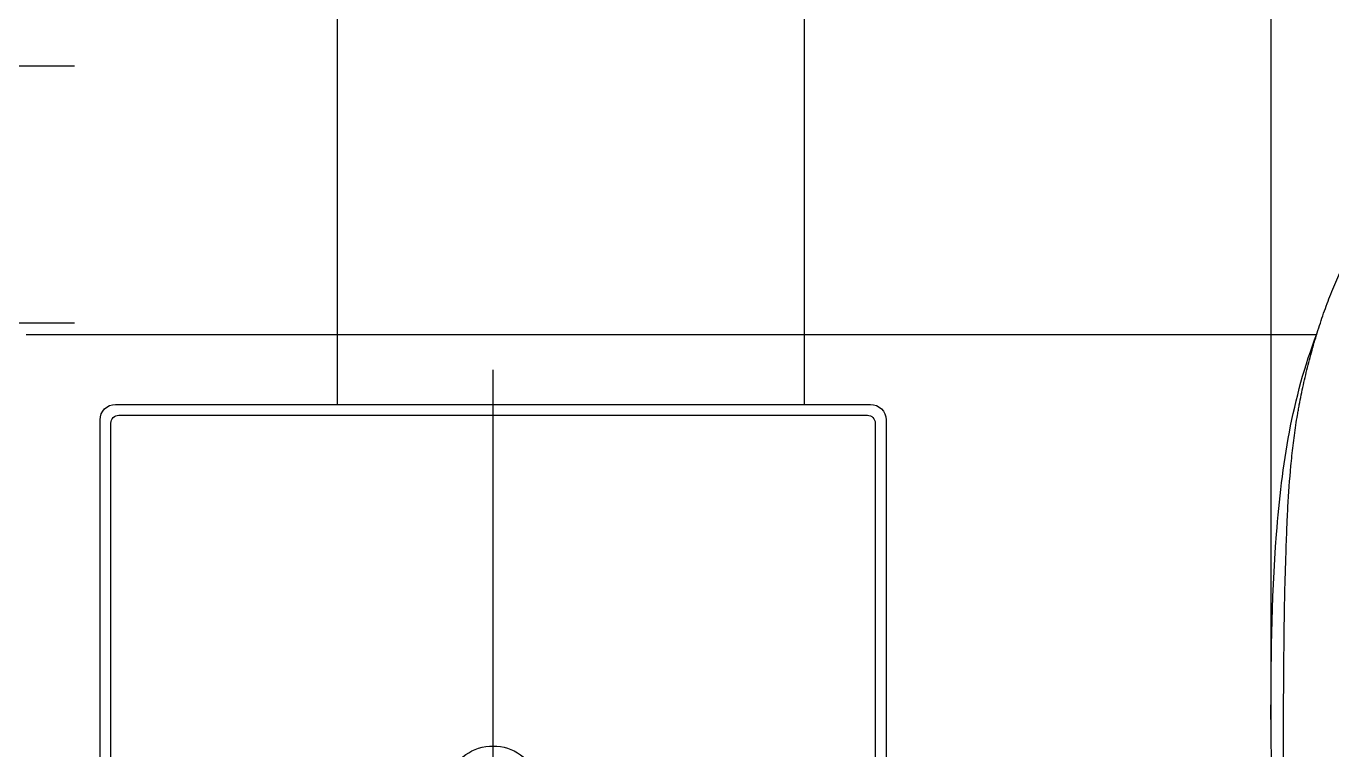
# Model space of a CAD drawing. Header units: millimetres. Extents: x 0 to 179493, y -203649 to 469211.
# Drawn here: x 143645 to 144484, y -100032 to -99567 of the extents above; entities that cross this region are included whole.
import ezdxf

# ---------------------------------------------------------------- set-up
doc = ezdxf.new("R2010")
doc.units = ezdxf.units.MM
doc.linetypes.add('X-평면도(기본형)$0$HIDDENX2', pattern=[0.75, 0.5, -0.25])
doc.layers.add('X-평면도(기본형)$0$FUR', color=6, linetype='Continuous', true_color=0xff00ff)
doc.layers.add('X-평면도(기본형)$0$TIL', color=5, linetype='Continuous', true_color=0x0000ff)

# ---------------------------------------------------------------- blocks, each defined once
blk = doc.blocks.new('X-평면도(기본형)$0$SB1703 1500')
at = {"layer": 'X-평면도(기본형)$0$FUR', "color": 1, "true_color": 0xff0000}
for p, q in [((607.5, 98.83), (607.5, -30.98)), ((772.5, 98.83), (772.5, -30.98))]:
    blk.add_line(p, q, dxfattribs=at)
at = {"layer": 'X-평면도(기본형)$0$FUR', "color": 8, "linetype": 'X-평면도(기본형)$0$HIDDENX2', "ltscale": 2, "true_color": 0x808080}
for p, q in [((607.5, 98.83), (607.5, -30.98)), ((772.5, 98.83), (772.5, -30.98))]:
    blk.add_line(p, q, dxfattribs=at)
blk = doc.blocks.new('X-평면도(기본형)$0$IC708')
at = {"layer": 'X-평면도(기본형)$0$FUR'}
blk.add_line((284407.69, 50656.17), (284262.23, 50655.85), dxfattribs=at)
blk.add_open_spline([(284407.69, 50656.17), (284440.7, 50656.08, 0), (284527.51, 50655.76, 0), (284614.71, 50642.51, 0), (284655.57, 50626.65, 0)], degree=3, knots=[0, 0, 0, 0, 129.171274, 260.661175, 260.661175, 260.661175, 260.661175], dxfattribs=at)
at = {"layer": 'X-평면도(기본형)$0$FUR', "linetype": 'Continuous'}
blk.add_open_spline([(284334.77, 50643.53), (284335.24, 50643.79, 0), (284335.72, 50644.04, 0), (284336.68, 50644.51, 0), (284338.13, 50645.19, 0), (284340.63, 50646.18, 0), (284342.97, 50646.87, 0), (284344.3, 50647.19, 0), (284344.84, 50647.31, 0), (284345.1, 50647.37, 0), (284345.91, 50647.53, 0), (284346.45, 50647.63, 0), (284347.54, 50647.8, 0), (284348.08, 50647.88, 0), (284348.91, 50647.98, 0), (284349.19, 50648.01, 0), (284349.74, 50648.06, 0), (284350.29, 50648.11, 0), (284350.99, 50648.15, 0), (284351.4, 50648.17, 0), (284351.58, 50648.18, 0), (284351.61, 50648.18, 0), (284351.68, 50648.18, 0), (284351.72, 50648.19, 0), (284351.82, 50648.19, 0), (284352.45, 50648.21, 0), (284353.14, 50648.21, 0), (284353.76, 50648.21, 0), (284353.9, 50648.21, 0), (284353.97, 50648.21, 0), (284354.17, 50648.21, 0), (284354.59, 50648.21, 0), (284355.55, 50648.21, 0), (284356.92, 50648.21, 0), (284358.01, 50648.21, 0), (284359.11, 50648.2, 0), (284359.66, 50648.2, 0), (284362.4, 50648.2, 0), (284364.59, 50648.19, 0), (284367.88, 50648.19, 0), (284368.98, 50648.19, 0), (284371.17, 50648.18, 0), (284376.65, 50648.17, 0), (284399.67, 50648.12, 0), (284421.6, 50648.04, 0), (284441.33, 50647.88, 0), (284443.53, 50647.87, 0), (284447.91, 50647.83, 0), (284454.49, 50647.76, 0), (284469.84, 50647.59, 0), (284491.77, 50647.21, 0), (284509.86, 50646.69, 0), (284519.18, 50646.35, 0), (284520.28, 50646.31, 0), (284520.82, 50646.29, 0), (284522.47, 50646.23, 0), (284525.76, 50646.1, 0), (284531.24, 50645.88, 0), (284535.62, 50645.68, 0), (284538.91, 50645.52, 0), (284540, 50645.46, 0), (284542.2, 50645.35, 0), (284552.06, 50644.83, 0), (284561.92, 50644.16, 0), (284572.85, 50643.14, 0), (284575.04, 50642.92, 0), (284579.41, 50642.46, 0), (284585.96, 50641.71, 0), (284594.67, 50640.53, 0), (284601.18, 50639.49, 0), (284604.43, 50638.94, 0), (284605.52, 50638.75, 0), (284607.68, 50638.37, 0), (284613.09, 50637.38, 0), (284620.62, 50635.84, 0), (284627.05, 50634.37, 0), (284631.33, 50633.35, 0), (284633.46, 50632.82, 0), (284639.85, 50631.19, 0), (284644.09, 50630.04, 0), (284652.54, 50627.6, 0), (284656.74, 50626.31, 0), (284665.1, 50623.6, 0), (284669.26, 50622.18, 0), (284675.46, 50619.91, 0), (284677.52, 50619.14, 0), (284681.62, 50617.54, 0), (284687.74, 50615.08, 0), (284695.8, 50611.52, 0), (284701.73, 50608.62, 0), (284704.67, 50607.12, 0), (284705.65, 50606.62, 0), (284707.6, 50605.6, 0), (284712.46, 50603, 0), (284719.12, 50599.12, 0), (284724.67, 50595.54, 0), (284728.34, 50593.09, 0), (284730.15, 50591.84, 0), (284735.52, 50587.99, 0), (284739.02, 50585.31, 0), (284742.43, 50582.52, 0)], degree=3, knots=[0, 0, 0, 0, 0.003906, 0.003906, 0.007812, 0.015625, 0.023437, 0.025391, 0.025391, 0.027344, 0.027344, 0.03125, 0.03125, 0.035156, 0.035156, 0.037109, 0.037109, 0.039062, 0.041016, 0.041992, 0.041992, 0.042236, 0.042236, 0.04248, 0.04248, 0.042969, 0.046875, 0.047363, 0.047363, 0.047852, 0.047852, 0.048828, 0.050781, 0.054688, 0.058594, 0.058594, 0.0625, 0.0625, 0.078125, 0.078125, 0.085937, 0.085937, 0.09375, 0.125, 0.25, 0.25, 0.265625, 0.265625, 0.28125, 0.3125, 0.375, 0.4375, 0.441406, 0.441406, 0.445312, 0.445312, 0.453125, 0.46875, 0.484375, 0.484375, 0.492187, 0.492187, 0.5, 0.5625, 0.5625, 0.578125, 0.578125, 0.59375, 0.625, 0.640625, 0.640625, 0.648437, 0.648437, 0.65625, 0.6875, 0.703125, 0.703125, 0.71875, 0.71875, 0.75, 0.75, 0.78125, 0.78125, 0.8125, 0.8125, 0.828125, 0.828125, 0.84375, 0.875, 0.890625, 0.890625, 0.898437, 0.898437, 0.90625, 0.9375, 0.953125, 0.953125, 0.96875, 0.96875, 1, 1, 1, 1], dxfattribs=at)
blk = doc.blocks.new('X-평면도(기본형)$0$세면대_공통')
at = {"layer": 'X-평면도(기본형)$0$FUR', "color": 1, "true_color": 0xff0000}
blk.add_line((765264.28, -195403.28, 0.03), (765264.28, -195892.78, -0.59), dxfattribs=at)
at = {"layer": 'X-평면도(기본형)$0$FUR'}
for p, q in [((765011.78, -195428.53, 0), (765011.78, -195860.53, 0)), ((765516.78, -195860.53, 0), (765516.78, -195428.53, 0)), ((765018.78, -195555.53, 0), (765018.78, -195858.53, 0)), ((765509.78, -195858.53, 0), (765509.78, -195555.53, 0)), ((765023.78, -195863.53, 0), (765504.78, -195863.53, 0)), ((765021.78, -195870.53, 0), (765506.78, -195870.53, 0))]:
    blk.add_line(p, q, dxfattribs=at)
at = {"layer": 'X-평면도(기본형)$0$FUR', "color": 8, "true_color": 0x808080}
for start, end in [(129.66634, 270), (270, 50.43524)]:
    blk.add_arc((765264.28, -195620.53, 0), 30.5, start, end, dxfattribs=at)
at = {"layer": 'X-평면도(기본형)$0$FUR'}
for centre, radius, start, end in [((765021.78, -195860.53, 0), 10, 180, 270), ((765023.78, -195858.53, 0), 5, 180, 270), ((765504.78, -195858.53, 0), 5, 270, 0), ((765506.78, -195860.53, 0), 10, 270, 0)]:
    blk.add_arc(centre, radius, start, end, dxfattribs=at)
blk = doc.blocks.new('X-평면도(기본형)$0$ba15002200')
at = {"layer": 'X-평면도(기본형)$0$TIL'}
for p, q in [((600, 1400), (600, 570.84)), ((555, 1200), (1420.12, 1200)), ((555, 900), (1420.12, 900)), ((352.49, 600), (1500, 600))]:
    blk.add_line(p, q, dxfattribs=at)
at = {"layer": 'X-평면도(기본형)$0$FUR'}
for name, p in [('X-평면도(기본형)$0$SB1703 1500', (0, 1400)), ('X-평면도(기본형)$0$IC708', (-284055.19, -50055.96, -0.54))]:
    blk.add_blockref(name, p, dxfattribs=at)
at = {"layer": 'X-평면도(기본형)$0$FUR', "xscale": -1, "rotation": 90}
blk.add_blockref('X-평면도(기본형)$0$세면대_공통', (-195315.53, 766364.28, 0), dxfattribs=at)

msp = doc.modelspace()

# ---------------------------------------------------------------- block references
at = {"rotation": 89.99999999999997}
msp.add_blockref('X-평면도(기본형)$0$ba15002200', (145044.65, -100365.52), dxfattribs=at)

doc.saveas('drawing.dxf')
